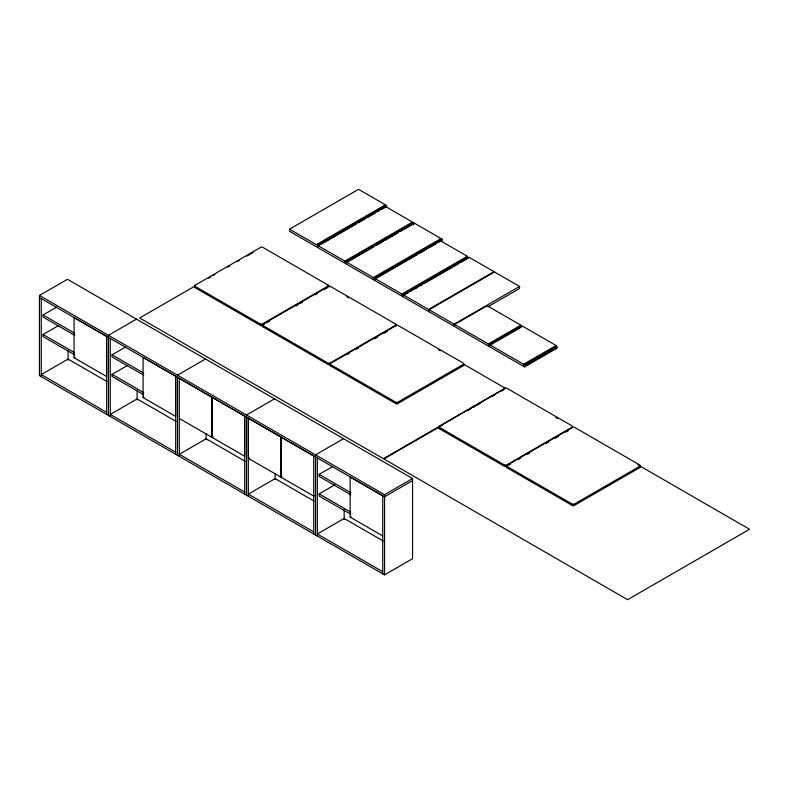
<?xml version="1.0" encoding="UTF-8"?>
<svg xmlns="http://www.w3.org/2000/svg" width="789" height="789" viewBox="0 0 789 789"><rect width="100%" height="100%" fill="white"/><g stroke="black" fill="none" stroke-linecap="round" stroke-linejoin="round"><path stroke-width="1.18" d="M39.45 295.461L67.46 279.296L412.558 478.528L412.558 558.691L384.549 574.865L39.45 375.623L39.45 295.461L384.549 494.703L412.558 478.528M74.708 335.335L43.05 317.06L43.05 314.979L56.611 307.148M74.708 354.853L43.05 336.578L43.05 334.506L58.702 325.472M289.524 229.165L317.533 245.34L317.533 247.411L289.524 231.246L289.524 229.165L358.541 189.321L386.551 205.485L386.551 207.566M136.477 319.141L108.468 335.305L108.468 415.468M264.354 324.2L262.234 325.423A1.272 0.74 0 0 1 260.429 325.423L195.011 287.66L195.011 285.263L260.834 247.263A1.272 0.74 0 0 1 262.629 247.263L328.046 285.036L328.046 286.387A1.272 0.74 0 0 1 328.411 286.811M194.824 286.151L139.683 317.987L383.385 458.685L504.279 388.888M208.612 278.192L210.732 276.969M212.852 275.736L214.973 274.513M227.696 267.165L229.816 265.942M237.242 261.662L239.363 260.429M246.789 256.149L253.151 252.47M74.058 357.723L106.564 376.491L106.564 336.41L74.058 317.642L74.058 357.723L74.965 357.2M143.726 375.189L112.068 356.914L112.068 354.833L125.629 347.002M384.48 205.327A1.272 0.74 -60 0 1 383.572 206.896L318.154 244.659A1.272 0.74 -60 0 1 317.257 244.136L384.48 205.327L385.643 206.008L386.551 205.485M317.533 245.34L318.431 244.817A1.272 0.74 -60 0 0 319.091 245.438M373.641 246.898L346.036 262.836L346.036 263.871L318.026 247.707L318.026 245.626L385.643 206.59L413.653 222.754L413.653 224.835M321.439 244.117L356.263 224.017M358.374 222.794L365.751 218.533M367.861 217.31L375.248 213.05M377.359 211.827L379.47 210.614M381.58 209.391L384.746 207.566A1.272 0.74 -60 0 0 385.643 206.008M143.726 394.707L112.068 376.432L112.068 374.351L127.719 365.317M318.026 245.626L344.862 261.12L411.582 222.597L412.755 223.277L413.653 222.754M344.862 261.12L344.862 262.155L410.684 224.155A1.272 0.74 -60 0 0 411.582 222.597M417.006 254.778L374.548 279.296L374.548 280.332L346.539 264.167L346.539 262.086L414.156 223.04L442.165 239.215L442.165 241.296M375.761 245.675L383.188 241.385M385.318 240.152L398.05 232.804M400.181 231.572L402.301 230.349M404.422 229.126L411.858 224.835A1.272 0.74 -60 0 0 412.755 223.277M195.011 285.263A1.272 0.74 0 0 0 195.011 286.308L260.429 324.072A1.272 0.74 0 0 0 262.234 324.072L328.046 286.072A1.272 0.74 0 0 0 328.046 285.036M395.772 324.131A1.272 0.74 0 0 1 395.772 325.167L329.95 363.167L329.95 364.518A1.272 0.74 0 0 1 328.155 364.518L262.737 326.754L262.737 324.358L328.549 286.358A1.272 0.74 0 0 1 330.354 286.358L395.772 324.131L395.772 326.518M266.475 322.977L269.66 321.133M296.2 305.816L298.331 304.584M300.451 303.361L302.572 302.138M315.314 294.78L317.434 293.557M324.871 289.267L326.991 288.034M205.495 358.985L177.486 375.16L177.486 455.322M143.075 397.567L175.592 416.336L175.592 376.254L143.075 357.486L143.075 397.567L143.983 397.045M346.539 262.086L373.375 277.58L440.094 239.057L441.268 239.738L442.165 239.215M373.375 277.58L373.375 278.616L439.197 240.615A1.272 0.74 -60 0 0 440.094 239.057M408.327 292.709L403.051 295.757L403.051 296.792L375.041 280.618L375.041 278.547L440.459 240.773L467.305 256.267L467.305 257.303L401.877 295.076L401.877 294.041L467.305 256.267M419.127 253.555L426.563 249.265M428.683 248.032L436.12 243.742M438.24 242.519L440.361 241.296A1.272 0.74 -60 0 0 441.268 239.738M403.554 294.997L468.972 257.234L494.013 271.692L428.585 309.456L403.554 294.997L403.554 297.078L428.585 311.537L428.585 309.456M410.438 291.486L412.548 290.273M414.659 289.05L417.825 287.226M419.935 286.003L422.046 284.79M424.157 283.567L458.971 263.467M461.082 262.244L468.469 257.983L467.305 257.303M346.933 354.715L349.063 353.492M356.49 349.202L358.61 347.969M374.538 338.777L377.724 336.942M384.095 333.264L387.281 331.429M274.513 398.839L246.513 415.004L246.513 495.167M519.547 286.427L454.129 324.2L454.129 326.281L429.088 311.823L429.088 309.742L494.506 271.978L519.547 286.427L519.547 288.508L487.888 306.783M179.389 418.525L211.896 437.303L212.803 436.781M212.103 437.412L244.61 456.18L244.61 416.099L212.103 397.331L212.103 437.412L213 436.899M454.632 324.486L487.138 305.718L520.848 325.186L520.848 326.222L488.332 344.99L488.332 343.955L454.632 324.486L454.632 326.567L489.338 346.608L489.338 345.572L493.529 343.146M248.407 458.379L280.914 477.148L280.914 437.067L248.407 418.298L248.407 458.379L249.304 457.857M488.332 343.955L520.848 325.186M489.841 344.813L522.348 326.044L556.058 345.513L556.058 346.549L523.551 365.317L523.551 364.281L489.841 344.813L489.841 346.894L524.547 366.934L557.054 348.166L557.054 347.13L556.058 346.549M495.63 341.933L520.799 327.405M330.453 364.498L395.871 402.272A1.272 0.74 0 0 0 397.666 402.272L463.488 364.271A1.272 0.74 0 0 0 463.488 363.226L398.07 325.462A1.272 0.74 0 0 0 396.265 325.462L330.453 363.463A1.272 0.74 0 0 0 330.453 364.498L330.453 365.849L395.871 403.623A1.272 0.74 0 0 0 397.666 403.623L463.488 365.623L463.488 364.271M343.54 438.684L315.531 454.858L315.531 535.011M313.627 455.953L281.121 437.185L281.121 477.266L282.018 476.743M350.78 494.733L319.131 476.457L319.131 474.376L332.692 466.546M523.551 364.281L556.058 345.513M523.551 365.317L524.547 365.899L557.054 347.13M314.525 495.512L313.627 496.034L281.121 477.266M350.78 514.25L319.131 495.975L319.131 493.894L334.773 484.86M442.215 425.301L383.888 458.981L627.6 599.679L749.55 529.271L637.808 464.76M467.66 410.605L470.846 408.771M472.966 407.548L475.086 406.325M477.207 405.102L480.393 403.268M492.06 396.532L494.18 395.309M501.597 391.019L503.717 389.796M412.558 480.609L384.549 496.784L39.45 297.542M382.645 495.798L350.138 477.029L350.138 517.111L351.036 516.588M506.439 465.066L572.262 427.066A1.272 0.74 0 0 0 572.262 426.03L506.844 388.257A1.272 0.74 0 0 0 505.039 388.257L439.226 426.257A1.272 0.74 0 0 0 439.226 427.293L439.226 428.644L504.644 466.417A1.272 0.74 0 0 0 506.439 466.417L506.439 465.066A1.272 0.74 0 0 1 504.644 465.066L439.226 427.293M508.56 465.194L510.69 463.962M518.117 459.671L520.237 458.448M527.673 454.158L529.794 452.935M545.722 443.743L548.907 441.899M555.278 438.22L558.454 436.386M565.891 432.096L568.011 430.873M506.942 466.398L572.36 504.161A1.272 0.74 0 0 0 574.155 504.161L639.978 466.161A1.272 0.74 0 0 0 639.978 465.125L574.56 427.352A1.272 0.74 0 0 0 572.755 427.352L506.942 465.352A1.272 0.74 0 0 0 506.942 466.398L506.942 467.749L572.36 505.512A1.272 0.74 0 0 0 574.155 505.512L639.978 467.512A1.272 0.74 0 0 0 640.254 466.713M383.572 206.896L384.746 207.566M410.684 224.155L411.858 224.835M439.197 240.615L440.361 241.296M520.848 326.222L521.845 326.794M317.257 244.136L318.431 244.817M375.041 278.547L401.877 294.041M429.088 309.742L454.129 324.2M344.862 262.155L346.036 262.836M373.375 278.616L374.548 279.296M401.877 295.076L403.051 295.757M488.332 344.99L489.338 345.572M327.613 285.667L329.743 286.9M346.775 296.733L348.896 297.956M438.299 349.566L440.42 350.799M463.833 364.321L505.345 388.277M555.86 417.45L557.991 418.673M329.95 363.167A1.272 0.74 0 0 1 328.155 363.167L262.737 325.403A1.272 0.74 0 0 1 262.737 324.358M179.389 378.454L211.896 397.222L211.896 437.303M43.05 314.979L74.708 333.254M112.068 354.833L143.726 373.108M319.131 474.376L350.78 492.652M43.05 334.506L74.708 352.782M112.068 374.351L143.726 392.626M319.131 493.894L350.78 512.169M350.138 517.111L382.645 535.879M107.126 381.629L68.091 359.084L41.255 374.578L106.673 412.351M176.144 421.474L137.108 398.938L110.273 414.432L175.691 452.196M245.172 461.318L206.126 438.783L179.29 454.277L244.708 492.05M314.19 501.173L275.144 478.627L248.308 494.121L313.726 531.894M383.207 541.017L344.162 518.481L317.326 533.975L382.744 571.739M344.162 519.517L344.162 509.733M206.126 439.818L206.126 433.713M68.091 360.129L68.091 350.346M639.978 466.161L639.978 467.512M574.155 504.161L574.155 505.512M572.36 504.161L572.36 505.512M524.547 365.899L524.547 366.934M504.644 465.066L504.644 466.417M397.666 402.272L397.666 403.623M395.871 402.272L395.871 403.623M384.549 494.703L384.549 574.865M382.744 495.739L382.744 573.82M328.155 363.167L328.155 364.518M317.326 457.975L317.326 536.056M313.726 455.894L313.726 533.975M275.144 473.558L275.144 479.673M262.234 324.072L262.234 325.423M260.429 324.072L260.429 325.423M248.308 418.121L248.308 496.202M244.708 416.05L244.708 494.121M179.29 378.276L179.29 456.358M175.691 376.195L175.691 454.277M137.108 390.19L137.108 399.974M110.273 338.432L110.273 416.513M106.673 336.351L106.673 414.432M41.255 298.577L41.255 376.659M506.942 467.749A1.272 0.74 0 0 1 506.942 466.703M439.226 428.644A1.272 0.74 0 0 1 439.108 427.677M330.453 365.849A1.272 0.74 0 0 1 330.344 364.883M463.488 364.577A1.272 0.74 0 0 1 463.488 365.623M262.737 326.754A1.272 0.74 0 0 1 262.737 325.709M195.011 287.66A1.272 0.74 0 0 1 195.011 286.614"/></g></svg>
